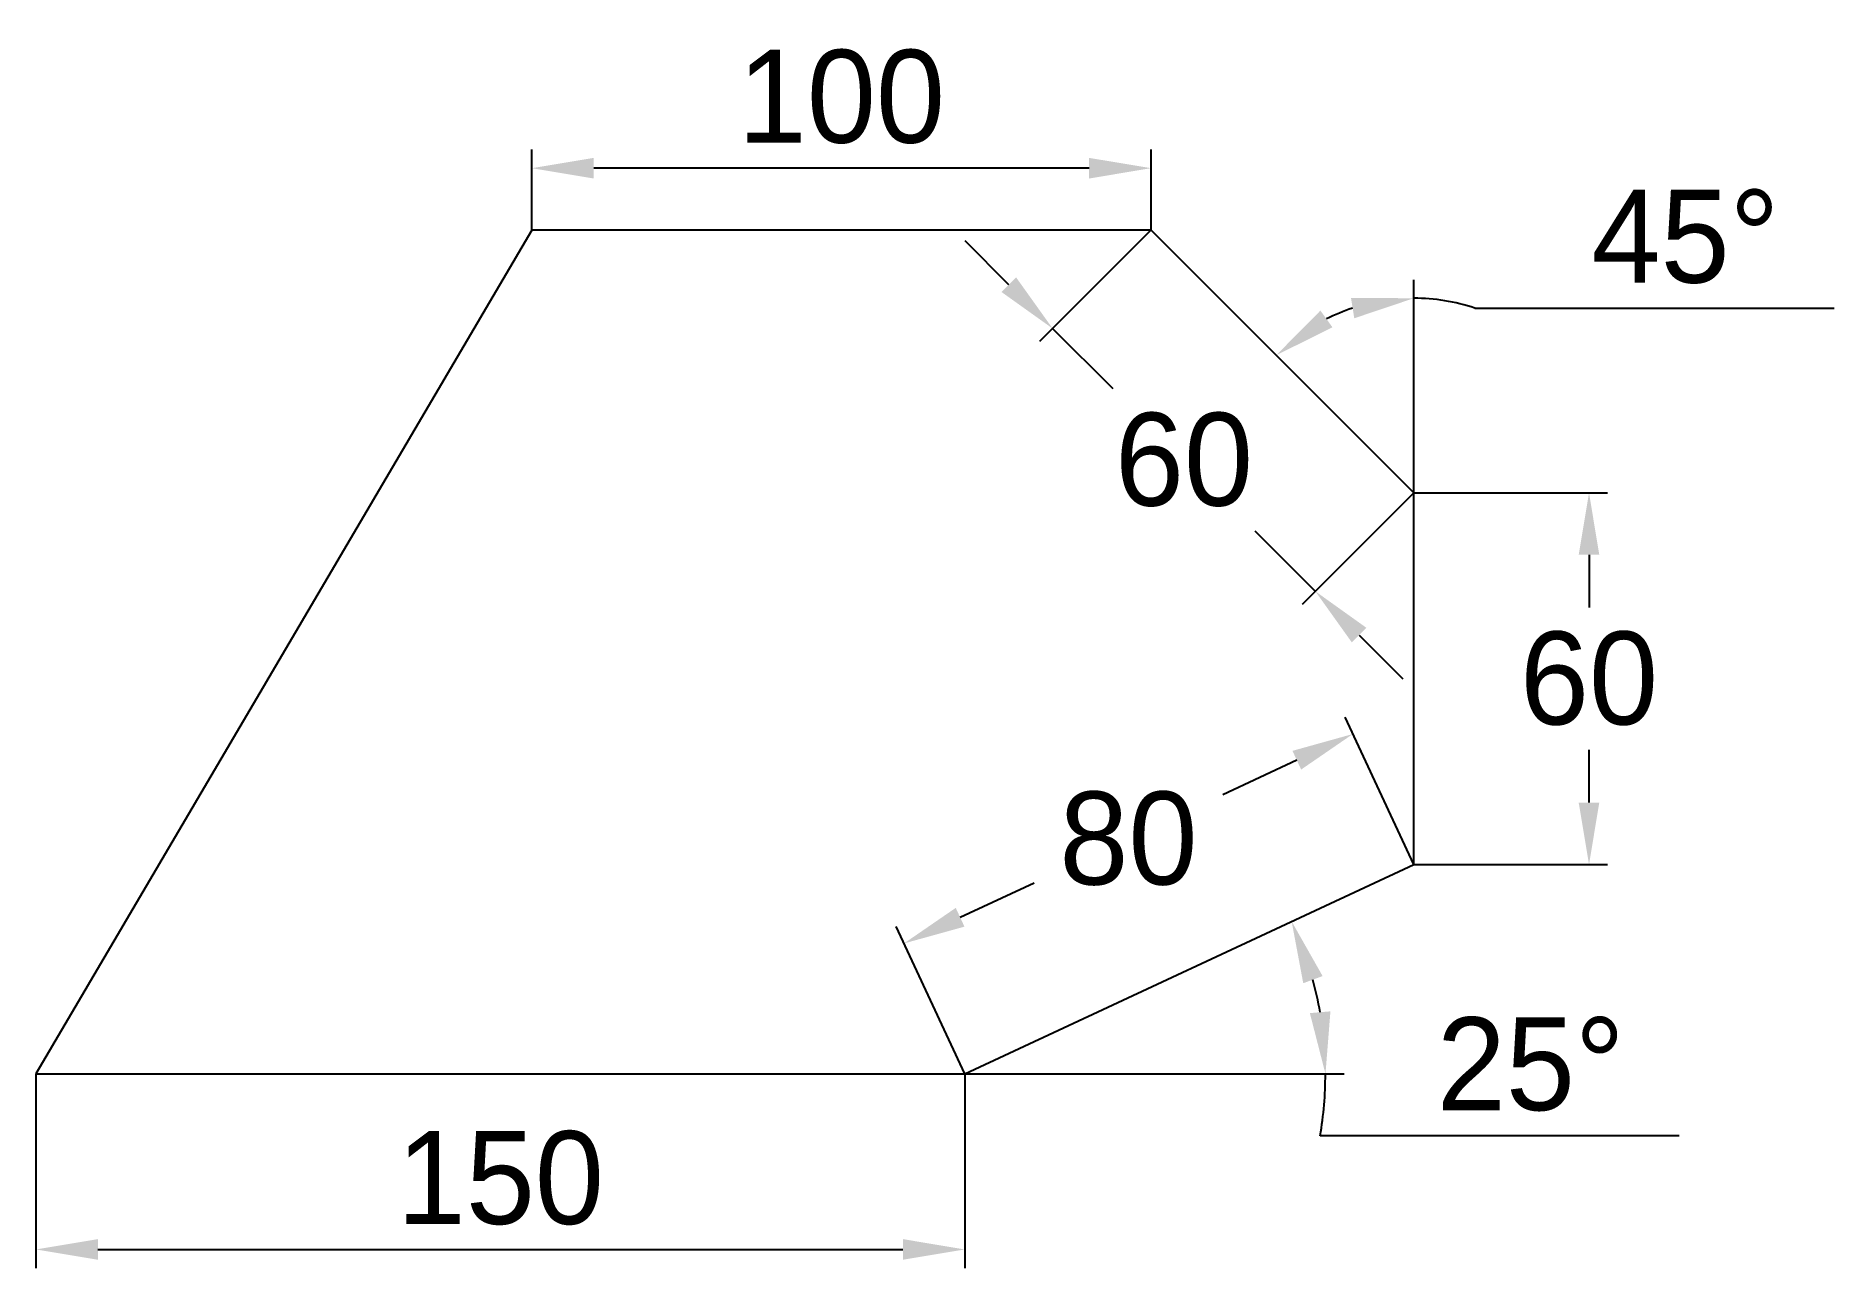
# Model space of a CAD drawing. Header units: millimetres. Extents: x 3 to 293, y 85 to 283.
import ezdxf

# ---------------------------------------------------------------- set-up
doc = ezdxf.new("R2010")
doc.units = ezdxf.units.MM
doc.header["$PDMODE"] = 3
doc.dimstyles.new('ISO-25', dxfattribs={"dimtxt": 15, "dimasz": 10, "dimexe": 3, "dimexo": 0, "dimgap": 4, "dimtad": 1, "dimtih": 1, "dimtoh": 1, "dimdsep": 46, "dimtxsty": 'Standard', "dimcen": 0, "dimadec": 0, "dimazin": 0, "dimtfac": 1, "dimtmove": 0, "dimatfit": 3, "dimfxl": 0, "dimarcsym": 0})

# ---------------------------------------------------------------- blocks, each defined once
blk = doc.blocks.new('*D1')
at = {"color": 0, "lineweight": -2}
for p, q in [((2.74, 115.85), (2.74, 84.52)), ((152.74, 115.85), (152.74, 84.52)), ((12.74, 87.52), (142.74, 87.52))]:
    blk.add_line(p, q, dxfattribs=at)
at = {"color": 0}
for points in [[(12.74, 89.19), (12.74, 85.86), (2.74, 87.52)], [(142.74, 89.19), (142.74, 85.86), (152.74, 87.52)]]:
    blk.add_solid(points, dxfattribs=at)
at = {"layer": 'Defpoints', "color": 0}
for p in [(2.74, 115.85), (152.74, 115.85), (152.74, 87.52)]:
    blk.add_point(p, dxfattribs=at)
at = {"color": 0, "insert": (77.74, 99.02), "char_height": 15, "attachment_point": 5}
blk.add_mtext('150', dxfattribs=at)
blk = doc.blocks.new('*D2')
at = {"color": 0, "lineweight": -2}
for p, q in [((225.25, 149.66), (214.15, 173.45)), ((206.36, 166.5), (194.42, 160.93)), ((151.98, 141.14), (163.92, 146.71)), ((152.74, 115.85), (141.65, 139.64))]:
    blk.add_line(p, q, dxfattribs=at)
at = {"color": 0}
for points in [[(205.66, 168.01), (207.06, 164.99), (215.42, 170.73)], [(151.28, 142.66), (152.69, 139.63), (142.92, 136.92)]]:
    blk.add_solid(points, dxfattribs=at)
at = {"layer": 'Defpoints', "color": 0}
for p in [(225.25, 149.66), (142.92, 136.92), (152.74, 115.85)]:
    blk.add_point(p, dxfattribs=at)
at = {"color": 0, "insert": (179.17, 153.82), "char_height": 15, "attachment_point": 5}
blk.add_mtext('80', dxfattribs=at)
blk = doc.blocks.new('*D3')
at = {"color": 0, "lineweight": -2}
for p, q in [((225.25, 209.66), (256.55, 209.66)), ((253.55, 199.66), (253.55, 191.16)), ((253.55, 159.66), (253.55, 168.16)), ((225.25, 149.66), (256.55, 149.66))]:
    blk.add_line(p, q, dxfattribs=at)
at = {"color": 0}
for points in [[(251.88, 199.66), (255.21, 199.66), (253.55, 209.66)], [(251.88, 159.66), (255.21, 159.66), (253.55, 149.66)]]:
    blk.add_solid(points, dxfattribs=at)
at = {"layer": 'Defpoints', "color": 0}
for p in [(225.25, 209.66), (225.25, 149.66), (253.55, 149.66)]:
    blk.add_point(p, dxfattribs=at)
at = {"color": 0, "insert": (253.55, 179.66), "char_height": 15, "attachment_point": 5}
blk.add_mtext('60', dxfattribs=at)
blk = doc.blocks.new('*D4')
at = {"color": 0, "lineweight": -2}
for p, q in [((152.74, 115.85), (213.99, 115.85)), ((210.13, 105.89), (268.13, 105.89))]:
    blk.add_line(p, q, dxfattribs=at)
for start, end in [(9.8492, 15.1508), (350.1508, 0)]:
    blk.add_arc((152.74, 115.85), 58.24, start, end, dxfattribs=at)
at = {"color": 0}
for points in [[(207.4, 130.5), (210.53, 131.65), (205.53, 140.47)], [(211.79, 125.96), (208.47, 125.67), (210.99, 115.85)]]:
    blk.add_solid(points, dxfattribs=at)
at = {"layer": 'Defpoints', "color": 0}
for p in [(225.25, 149.66), (208.54, 132.56), (2.74, 115.85), (152.74, 115.85), (152.74, 115.85)]:
    blk.add_point(p, dxfattribs=at)
at = {"color": 0, "insert": (244.13, 117.39), "char_height": 15, "attachment_point": 5}
blk.add_mtext('25°', dxfattribs=at)
blk = doc.blocks.new('*D5')
at = {"color": 0, "lineweight": -2}
for p, q in [((225.25, 238.31), (225.25, 244.07)), ((235.12, 239.48), (293.12, 239.48))]:
    blk.add_line(p, q, dxfattribs=at)
for start, end in [(71.6821, 90), (108.3179, 116.6821)]:
    blk.add_arc((225.25, 209.66), 31.41, start, end, dxfattribs=at)
at = {"color": 0}
for points in [[(215.11, 241.13), (215.64, 237.84), (225.25, 241.07)], [(212.12, 236.38), (210.17, 239.08), (203.03, 231.87)]]:
    blk.add_solid(points, dxfattribs=at)
at = {"layer": 'Defpoints', "color": 0}
for p in [(182.82, 252.09), (225.25, 238.31), (209.54, 236.87), (225.25, 209.66), (225.25, 209.66)]:
    blk.add_point(p, dxfattribs=at)
at = {"color": 0, "insert": (269.12, 250.98), "char_height": 15, "attachment_point": 5}
blk.add_mtext('45°', dxfattribs=at)
blk = doc.blocks.new('*D6')
at = {"color": 0, "lineweight": -2}
for p, q in [((82.82, 252.09), (82.82, 265.07)), ((182.82, 252.09), (182.82, 265.07)), ((172.82, 262.07), (92.82, 262.07))]:
    blk.add_line(p, q, dxfattribs=at)
at = {"color": 0}
for points in [[(92.82, 263.73), (92.82, 260.4), (82.82, 262.07)], [(172.82, 263.73), (172.82, 260.4), (182.82, 262.07)]]:
    blk.add_solid(points, dxfattribs=at)
at = {"layer": 'Defpoints', "color": 0}
for p in [(82.82, 262.07), (82.82, 252.09), (182.82, 252.09)]:
    blk.add_point(p, dxfattribs=at)
at = {"color": 0, "insert": (132.82, 273.57), "char_height": 15, "attachment_point": 5}
blk.add_mtext('100', dxfattribs=at)
blk = doc.blocks.new('*D7')
at = {"color": 0, "lineweight": -2}
for p, q in [((159.85, 243.26), (152.78, 250.33)), ((182.82, 252.09), (164.8, 234.07)), ((166.92, 236.19), (176.64, 226.48)), ((225.25, 209.66), (207.23, 191.64)), ((209.35, 193.77), (199.64, 203.48)), ((216.42, 186.69), (223.49, 179.62))]:
    blk.add_line(p, q, dxfattribs=at)
at = {"color": 0}
for points in [[(161.03, 244.44), (158.67, 242.08), (166.92, 236.19)], [(217.6, 187.87), (215.24, 185.52), (209.35, 193.77)]]:
    blk.add_solid(points, dxfattribs=at)
at = {"layer": 'Defpoints', "color": 0}
for p in [(182.82, 252.09), (225.25, 209.66), (209.35, 193.77)]:
    blk.add_point(p, dxfattribs=at)
at = {"color": 0, "insert": (188.14, 214.98), "char_height": 15, "attachment_point": 5}
blk.add_mtext('60', dxfattribs=at)

msp = doc.modelspace()

# ---------------------------------------------------------------- linework, layer by layer
for p, q in [((82.82, 252.088), (2.742, 115.852)), ((182.82, 252.088), (82.82, 252.088)), ((225.246, 209.661), (182.82, 252.088)), ((225.246, 209.661), (225.246, 238.307)), ((225.246, 149.661), (225.246, 209.661)), ((152.742, 115.852), (225.246, 149.661)), ((2.742, 115.852), (152.742, 115.852))]:
    msp.add_line(p, q)

# ---------------------------------------------------------------- dimensions: what is measured, and where the dimension line sits
at = {"color": 1}
dim = msp.add_linear_dim(base=(82.82, 262.067), p1=(182.82, 252.088), p2=(82.82, 252.088), dimstyle='ISO-25', dxfattribs=at)
dim.commit()
dim.dimension.update_dxf_attribs({"geometry": '*D6', "text_midpoint": (132.82, 273.567)})
for base, line1, line2, picture, middle in [((209.54, 236.865), ((225.246, 209.661), (225.246, 238.307)), ((225.246, 209.661), (182.82, 252.088)), '*D5', (269.119, 250.982)), ((208.54, 132.557), ((152.742, 115.852), (225.246, 149.661)), ((2.742, 115.852), (152.742, 115.852)), '*D4', (244.128, 117.389))]:
    dim = msp.add_angular_dim_2l(base=base, line1=line1, line2=line2, dimstyle='ISO-25', dxfattribs=at)
    dim.commit()
    dim.dimension.update_dxf_attribs({"geometry": picture, "text_midpoint": middle})
for p1, p2, distance, picture, middle in [((182.82, 252.088), (225.246, 209.661), -22.48, '*D7', (188.137, 214.978)), ((225.246, 209.661), (225.246, 149.661), 28.301, '*D3', (253.548, 179.661))]:
    dim = msp.add_aligned_dim(p1=p1, p2=p2, distance=distance, dimstyle='ISO-25', dxfattribs=at)
    dim.commit()
    dim.dimension.update_dxf_attribs({"geometry": picture, "text_midpoint": middle})
dim = msp.add_aligned_dim(p1=(225.246, 149.661), p2=(152.742, 115.852), distance=-23.245, dimstyle='ISO-25')
dim.commit()
dim.dimension.update_dxf_attribs({"geometry": '*D2', "text_midpoint": (179.17, 153.823)})
dim = msp.add_linear_dim(base=(152.742, 87.523), p1=(2.742, 115.852), p2=(152.742, 115.852), dimstyle='ISO-25')
dim.commit()
dim.dimension.update_dxf_attribs({"geometry": '*D1', "text_midpoint": (77.742, 99.023)})

doc.saveas('drawing.dxf')
